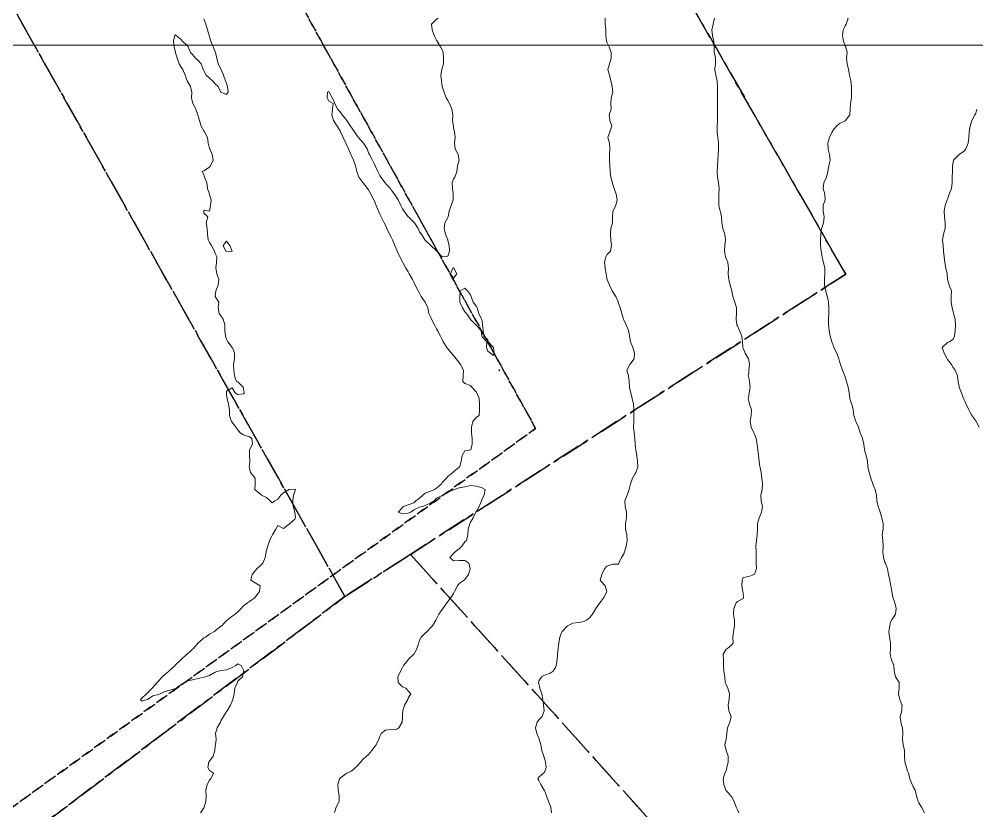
# Model space of a CAD drawing. Header units: centimetres. Extents: x 0 to 642158, y -847 to 649707.
# Drawn here: x 616769.5 to 616853.8, y 620019.9 to 620089.7 of the extents above; entities that cross this region are included whole.
import ezdxf

# ---------------------------------------------------------------- set-up
doc = ezdxf.new("R2010")
doc.units = ezdxf.units.CM
doc.header["$MEASUREMENT"] = 0
doc.linetypes.add('CENTERX2', pattern=[4, 2.5, -0.5, 0.5, -0.5])
doc.linetypes.add('JIS_02_0.7', pattern=[1.35, 0.75, -0.6])
for name, color, linetype, lineweight in [('MEV_grille', 254, 'Continuous', 9), ('WAL_parcellaire agricole', 7, 'JIS_02_0.7', 25), ('WAL_topographie 0.5', 253, 'Continuous', 20)]:
    doc.layers.add(name, color=color, linetype=linetype, lineweight=lineweight)
doc.layers.add('SPW_parcellaire cadastral', color=7, linetype='CENTERX2', lineweight=25, true_color=0xff0542)

# ---------------------------------------------------------------- blocks, each defined once
blk = doc.blocks.new('*U114')
at = {"layer": 'MEV_grille', "transparency": 33554687}
blk.add_lwpolyline([(-1338.461, 0), (1338.461, 0)], dxfattribs=at)
blk = doc.blocks.new('*U115')
at = {"layer": 'MEV_grille', "color": 0, "linetype": 'ByBlock', "lineweight": -2, "transparency": 16777216}
blk.add_blockref('*U114', (0, -2300), dxfattribs=at)

msp = doc.modelspace()

# ---------------------------------------------------------------- linework, layer by layer
at = {"layer": 'SPW_parcellaire cadastral'}
for points in [[(616824.166, 620098.846), (616842.291, 620067.212), (616803.95, 620042.534), (616798.175, 620038.82), (616720.653, 620176.395), (616728.115, 620179.635), (616748.921, 620188.659), (616769.835, 620197.706), (616824.166, 620098.846)], [(616722.531, 619984.249), (616699.581, 619971.047), (616677.902, 620010.166), (616646.694, 620066.478), (616620.263, 620114.169), (616615.003, 620123.66), (616698.893, 620166.914), (616720.653, 620176.395), (616798.175, 620038.82), (616771.738, 620018.879), (616757.22, 620008.014), (616722.531, 619984.249)], [(616921.398, 619912.152), (616803.95, 620042.534), (616842.291, 620067.212), (616824.166, 620098.846), (616913.726, 620151.806), (617037.024, 619981.817), (616987.92, 619947.229), (616962.52, 619932.624), (616929.537, 619915.761), (616921.398, 619912.152)], [(616921.398, 619912.152), (616898.867, 619902.178), (616882.513, 619893.846), (616771.738, 620018.879), (616798.175, 620038.82), (616803.95, 620042.534), (616921.398, 619912.152)]]:
    msp.add_lwpolyline(points, dxfattribs=at)
at = {"layer": 'WAL_parcellaire agricole'}
for points in [[(616600.26, 620451.183), (616651.688, 620350.856), (616668.692, 620318.859), (616740.957, 620187.285), (616814.972, 620053.628), (616700.983, 619971.116), (616651.472, 620062.359), (616618.966, 620119.855), (616577.304, 620085.184), (616521.809, 620039.428), (616499.254, 620069.835), (616492.238, 620078.82), (616529.968, 620108.845), (616595.294, 620161.185), (616569.622, 620208.848), (616514.461, 620165.759), (616479.289, 620211.588), (616523.201, 620254.509), (616504.698, 620275.423), (616588.942, 620323.849), (616622.273, 620341.186), (616567.598, 620414.179), (616573.597, 620419.847), (616600.26, 620451.183)], [(616651.472, 620062.359), (616700.983, 619971.116), (616814.972, 620053.628), (616740.957, 620187.285)]]:
    msp.add_lwpolyline(points, dxfattribs=at)
at = {"layer": 'WAL_topographie 0.5'}
for points in [[(616785.75, 620089.713), (616785.91, 620089.25), (616786.064, 620088.75), (616786.203, 620088.25), (616786.25, 620088.113), (616786.359, 620087.75), (616786.569, 620087.25), (616786.75, 620086.79), (616786.768, 620086.75), (616786.872, 620086.25), (616787.006, 620085.75), (616787.25, 620085.292), (616787.27, 620085.25), (616787.478, 620084.75), (616787.654, 620084.25), (616787.75, 620084), (616787.827, 620083.75), (616787.875, 620083.25), (616787.75, 620083.042), (616787.25, 620083.232), (616787.242, 620083.25), (616786.99, 620083.75), (616786.75, 620083.977), (616786.5, 620084.25), (616786.25, 620084.471), (616785.933, 620084.75), (616785.75, 620085.129), (616785.694, 620085.25), (616785.519, 620085.75), (616785.25, 620086.023), (616785.004, 620086.25), (616784.75, 620086.566), (616784.57, 620086.75), (616784.347, 620087.25), (616784.25, 620087.417), (616783.836, 620087.75), (616783.75, 620087.875), (616783.309, 620088.25), (616783.25, 620088.292), (616783.2, 620088.25), (616783.068, 620087.75), (616783.116, 620087.25), (616783.242, 620086.75), (616783.25, 620086.719), (616783.403, 620086.25), (616783.554, 620085.75), (616783.75, 620085.45), (616783.878, 620085.25), (616784.083, 620084.75), (616784.25, 620084.303), (616784.27, 620084.25), (616784.571, 620083.75), (616784.686, 620083.25), (616784.664, 620082.75), (616784.75, 620082.327), (616784.773, 620082.25), (616785.037, 620081.75), (616785.222, 620081.25), (616785.25, 620081.143), (616785.37, 620080.75), (616785.495, 620080.25), (616785.75, 620079.836), (616785.81, 620079.75), (616786.054, 620079.25), (616786.11, 620078.75), (616786.25, 620078.283), (616786.26, 620078.25), (616786.479, 620077.75), (616786.553, 620077.25), (616786.327, 620076.75), (616786.25, 620076.645), (616785.75, 620076.306), (616785.607, 620076.25), (616785.75, 620076), (616785.798, 620075.75), (616786.015, 620075.25), (616786.074, 620074.75), (616786.23, 620074.25), (616786.25, 620074.2), (616786.379, 620073.75), (616786.321, 620073.25), (616786.25, 620072.75), (616786.25, 620072.749), (616786.249, 620072.75), (616785.75, 620072.85), (616785.731, 620072.75), (616785.75, 620072.583), (616786.083, 620072.25), (616785.942, 620071.75), (616786.021, 620071.25), (616786.056, 620070.75), (616786.137, 620070.25), (616786.25, 620070.013), (616786.406, 620069.75), (616786.671, 620069.25), (616786.75, 620069.031), (616786.886, 620068.75), (616786.866, 620068.25), (616786.8, 620067.75), (616786.875, 620067.25), (616787.07, 620066.75), (616786.993, 620066.25), (616786.785, 620065.75), (616786.75, 620065.25), (616787.068, 620064.75), (616787.015, 620064.25), (616787.079, 620063.75), (616787.25, 620063.531), (616787.45, 620063.25), (616787.599, 620062.75), (616787.577, 620062.25), (616787.639, 620061.75), (616787.75, 620061.5), (616787.869, 620061.25), (616788.25, 620060.765), (616788.264, 620060.75), (616788.433, 620060.25), (616788.429, 620059.75), (616788.358, 620059.25), (616788.371, 620058.75), (616788.446, 620058.25), (616788.625, 620057.75), (616788.75, 620057.721), (616789.221, 620057.25), (616789.25, 620057.125), (616789.283, 620056.75), (616789.25, 620056.671), (616788.75, 620056.621), (616788.5, 620056.75), (616788.25, 620057.2), (616787.75, 620056.917), (616787.736, 620056.75), (616787.75, 620056.583), (616787.787, 620056.25), (616787.912, 620055.75), (616788, 620055.25), (616787.991, 620054.75), (616788.178, 620054.25), (616788.25, 620054.187), (616788.568, 620053.75), (616788.75, 620053.5), (616788.944, 620053.25), (616789.25, 620053.048), (616789.75, 620052.883), (616789.981, 620052.75), (616790.026, 620052.25), (616789.776, 620051.75), (616789.75, 620051.25), (616789.804, 620050.75), (616789.75, 620050.375), (616789.736, 620050.25), (616789.75, 620050.125), (616789.865, 620049.75), (616790.25, 620049.25), (616790.25, 620049.25), (616790.25, 620048.75), (616790.25, 620048.749), (616790.227, 620048.25), (616790.25, 620048.214), (616790.75, 620047.813), (616790.812, 620047.75), (616791.25, 620047.544), (616791.583, 620047.25), (616791.75, 620047.083), (616792, 620047.25), (616792.25, 620047.397), (616792.523, 620047.75), (616792.75, 620047.95), (616793.25, 620048.25), (616793.25, 620048.25), (616793.75, 620048.286), (616793.809, 620048.25), (616793.75, 620048.083), (616793.632, 620047.75), (616793.583, 620047.25), (616793.614, 620046.75), (616793.75, 620046.25), (616793.75, 620046.25), (616793.804, 620045.75), (616793.75, 620045.625), (616793.321, 620045.25), (616793.25, 620045.194), (616792.75, 620044.812), (616792.25, 620045.062), (616792.071, 620044.75), (616791.786, 620044.25), (616791.75, 620044.204), (616791.533, 620043.75), (616791.369, 620043.25), (616791.25, 620042.892), (616791.222, 620042.75), (616791.153, 620042.25), (616790.944, 620041.75), (616790.75, 620041.568), (616790.411, 620041.25), (616790.25, 620041.078), (616789.993, 620040.75), (616789.893, 620040.25), (616790.25, 620040.023), (616790.7, 620039.75), (616790.646, 620039.25), (616790.267, 620038.75), (616790.25, 620038.736), (616789.75, 620038.381), (616789.596, 620038.25), (616789.25, 620038.006), (616789.035, 620037.75), (616788.75, 620037.459), (616788.5, 620037.25), (616788.25, 620037.102), (616787.8, 620036.75), (616787.75, 620036.705), (616787.314, 620036.25), (616787.25, 620036.195), (616786.75, 620035.809), (616786.674, 620035.75), (616786.25, 620035.508), (616785.876, 620035.25), (616785.75, 620035.169), (616785.263, 620034.75), (616785.25, 620034.738), (616784.819, 620034.25), (616784.75, 620034.178), (616784.275, 620033.75), (616784.25, 620033.727), (616783.75, 620033.272), (616783.727, 620033.25), (616783.25, 620032.79), (616783.208, 620032.75), (616782.75, 620032.341), (616782.653, 620032.25), (616782.25, 620031.9), (616782.083, 620031.75), (616781.75, 620031.364), (616781.638, 620031.25), (616781.25, 620030.815), (616781.183, 620030.75), (616780.75, 620030.291), (616780.701, 620030.25), (616780.25, 620029.822), (616780.158, 620029.75), (616780.25, 620029.597), (616780.75, 620029.738), (616780.772, 620029.75), (616781.25, 620030.076), (616781.75, 620030.195), (616781.901, 620030.25), (616782.25, 620030.417), (616782.75, 620030.576), (616783.25, 620030.713), (616783.307, 620030.75), (616783.75, 620031.075), (616784.034, 620031.25), (616784.25, 620031.365), (616784.75, 620031.475), (616785.25, 620031.608), (616785.75, 620031.712), (616785.886, 620031.75), (616786.25, 620031.871), (616786.75, 620032.162), (616787.023, 620032.25), (616787.25, 620032.31), (616787.75, 620032.375), (616788.25, 620032.553), (616788.575, 620032.75), (616788.75, 620032.88), (616789.041, 620032.75), (616789.25, 620032.333), (616789.268, 620032.25), (616789.25, 620032.15), (616789.145, 620031.75), (616788.75, 620031.355), (616788.701, 620031.25), (616788.471, 620030.75), (616788.406, 620030.25), (616788.309, 620029.75), (616788.25, 620029.596), (616788.105, 620029.25), (616787.792, 620028.75), (616787.75, 620028.687), (616787.47, 620028.25), (616787.25, 620027.857), (616787.207, 620027.75), (616786.903, 620027.25), (616786.781, 620026.75), (616786.824, 620026.25), (616786.766, 620025.75), (616786.75, 620025.625), (616786.717, 620025.25), (616786.55, 620024.75), (616786.25, 620024.328), (616786.167, 620024.25), (616786.09, 620023.75), (616786.25, 620023.5), (616786.583, 620023.25), (616786.359, 620022.75), (616786.25, 620022.641), (616786.041, 620022.25), (616785.924, 620021.75), (616785.948, 620021.25), (616785.928, 620020.75), (616785.77, 620020.25), (616785.75, 620020.219), (616785.444, 620019.75)], [(616806.375, 620089.75), (616806.25, 620089.67), (616805.813, 620089.25), (616805.847, 620088.75), (616806.031, 620088.25), (616806.25, 620087.838), (616806.292, 620087.75), (616806.589, 620087.25), (616806.75, 620086.985), (616806.835, 620086.75), (616806.848, 620086.25), (616806.845, 620085.75), (616806.75, 620085.4), (616806.71, 620085.25), (616806.633, 620084.75), (616806.676, 620084.25), (616806.75, 620083.75), (616806.75, 620083.75), (616806.904, 620083.25), (616807.087, 620082.75), (616807.25, 620082.5), (616807.396, 620082.25), (616807.601, 620081.75), (616807.667, 620081.25), (616807.656, 620080.75), (616807.724, 620080.25), (616807.75, 620080.139), (616807.835, 620079.75), (616807.871, 620079.25), (616807.83, 620078.75), (616807.886, 620078.25), (616808.162, 620077.75), (616808.225, 620077.25), (616808.083, 620076.75), (616808.036, 620076.25), (616807.85, 620075.75), (616807.75, 620075.6), (616807.625, 620075.25), (616807.641, 620074.75), (616807.718, 620074.25), (616807.698, 620073.75), (616807.518, 620073.25), (616807.37, 620072.75), (616807.279, 620072.25), (616807.25, 620072.2), (616806.985, 620071.75), (616806.91, 620071.25), (616807.028, 620070.75), (616807.233, 620070.25), (616807.25, 620070.188), (616807.347, 620069.75), (616807.379, 620069.25), (616807.25, 620068.8), (616806.751, 620068.75), (616806.75, 620068.75), (616806.75, 620068.75), (616806.27, 620069.25), (616806.25, 620069.267), (616805.75, 620069.75), (616805.75, 620069.75), (616805.25, 620070.217), (616805.223, 620070.25), (616804.908, 620070.75), (616804.75, 620070.937), (616804.636, 620071.25), (616804.3, 620071.75), (616804.25, 620071.794), (616803.773, 620072.25), (616803.75, 620072.271), (616803.404, 620072.75), (616803.25, 620072.963), (616803.098, 620073.25), (616802.853, 620073.75), (616802.75, 620073.929), (616802.542, 620074.25), (616802.25, 620074.639), (616802.174, 620074.75), (616801.75, 620075.209), (616801.716, 620075.25), (616801.33, 620075.75), (616801.25, 620075.896), (616801.077, 620076.25), (616800.849, 620076.75), (616800.75, 620076.958), (616800.6, 620077.25), (616800.326, 620077.75), (616800.25, 620077.893), (616800.118, 620078.25), (616799.818, 620078.75), (616799.75, 620078.825), (616799.372, 620079.25), (616799.25, 620079.411), (616799.019, 620079.75), (616798.75, 620080.145), (616798.65, 620080.25), (616798.335, 620080.75), (616798.25, 620080.873), (616797.917, 620081.25), (616797.75, 620081.517), (616797.506, 620081.75), (616797.279, 620082.25), (616797.25, 620082.355), (616797.047, 620082.75), (616796.793, 620083.25), (616796.75, 620083.295), (616796.633, 620083.25), (616796.616, 620082.75), (616796.75, 620082.453), (616797.145, 620082.25), (616797.066, 620081.75), (616797.03, 620081.25), (616797.167, 620080.75), (616797.25, 620080.594), (616797.5, 620080.25), (616797.75, 620079.827), (616797.792, 620079.75), (616798.01, 620079.25), (616798.245, 620078.75), (616798.25, 620078.74), (616798.48, 620078.25), (616798.685, 620077.75), (616798.75, 620077.623), (616798.938, 620077.25), (616799.1, 620076.75), (616799.21, 620076.25), (616799.25, 620076.155), (616799.406, 620075.75), (616799.75, 620075.287), (616799.783, 620075.25), (616800.163, 620074.75), (616800.25, 620074.629), (616800.462, 620074.25), (616800.73, 620073.75), (616800.75, 620073.709), (616800.919, 620073.25), (616801.12, 620072.75), (616801.25, 620072.504), (616801.361, 620072.25), (616801.618, 620071.75), (616801.75, 620071.534), (616801.871, 620071.25), (616802.085, 620070.75), (616802.25, 620070.477), (616802.359, 620070.25), (616802.558, 620069.75), (616802.75, 620069.329), (616802.779, 620069.25), (616803.01, 620068.75), (616803.25, 620068.296), (616803.274, 620068.25), (616803.524, 620067.75), (616803.75, 620067.414), (616803.837, 620067.25), (616804.126, 620066.75), (616804.25, 620066.522), (616804.369, 620066.25), (616804.615, 620065.75), (616804.75, 620065.546), (616804.892, 620065.25), (616805.25, 620064.757), (616805.255, 620064.75), (616805.482, 620064.25), (616805.576, 620063.75), (616805.75, 620063.397), (616805.804, 620063.25), (616806.071, 620062.75), (616806.25, 620062.401), (616806.319, 620062.25), (616806.606, 620061.75), (616806.75, 620061.462), (616806.839, 620061.25), (616807.145, 620060.75), (616807.25, 620060.632), (616807.565, 620060.25), (616807.75, 620060.048), (616807.96, 620059.75), (616808.25, 620059.424), (616808.361, 620059.25), (616808.613, 620058.75), (616808.594, 620058.25), (616808.57, 620057.75), (616808.75, 620057.595), (616809.25, 620057.4), (616809.347, 620057.25), (616809.75, 620056.833), (616809.789, 620056.75), (616809.985, 620056.25), (616810.027, 620055.75), (616810.015, 620055.25), (616810, 620054.75), (616809.75, 620054.605), (616809.444, 620054.25), (616809.311, 620053.75), (616809.335, 620053.25), (616809.397, 620052.75), (616809.395, 620052.25), (616809.258, 620051.75), (616809.25, 620051.737), (616808.75, 620051.653), (616808.514, 620051.25), (616808.422, 620050.75), (616808.286, 620050.25), (616808.25, 620050.216), (616807.75, 620049.788), (616807.676, 620049.75), (616807.25, 620049.379), (616807.132, 620049.25), (616806.75, 620048.856), (616806.67, 620048.75), (616806.25, 620048.356), (616806.058, 620048.25), (616805.75, 620048.112), (616805.25, 620047.911), (616805.025, 620047.75), (616804.75, 620047.493), (616804.429, 620047.25), (616804.25, 620047.061), (616803.75, 620046.899), (616803.314, 620046.75), (616803.25, 620046.65), (616802.865, 620046.25), (616803.25, 620046.091), (616803.75, 620046.158), (616803.968, 620046.25), (616804.25, 620046.45), (616804.75, 620046.678), (616805.011, 620046.75), (616805.25, 620046.826), (616805.75, 620047.078), (616806.023, 620047.25), (616806.25, 620047.495), (616806.75, 620047.717), (616806.816, 620047.75), (616807.25, 620048.012), (616807.75, 620048.229), (616807.825, 620048.25), (616808.25, 620048.383), (616808.75, 620048.486), (616809.25, 620048.595), (616809.75, 620048.547), (616810.25, 620048.397), (616810.528, 620048.25), (616810.45, 620047.75), (616810.25, 620047.417), (616810.203, 620047.25), (616809.985, 620046.75), (616809.75, 620046.339), (616809.702, 620046.25), (616809.471, 620045.75), (616809.25, 620045.375), (616809.182, 620045.25), (616809.018, 620044.75), (616809.012, 620044.25), (616808.882, 620043.75), (616808.75, 620043.625), (616808.472, 620043.25), (616808.25, 620043.028), (616807.893, 620042.75), (616807.75, 620042.614), (616807.417, 620042.25), (616807.75, 620041.974), (616808.25, 620042), (616808.75, 620041.986), (616809.09, 620041.75), (616809.207, 620041.25), (616809.073, 620040.75), (616808.75, 620040.315), (616808.675, 620040.25), (616808.25, 620039.957), (616808.088, 620039.75), (616807.821, 620039.25), (616807.75, 620039.092), (616807.54, 620038.75), (616807.25, 620038.39), (616807.137, 620038.25), (616806.793, 620037.75), (616806.75, 620037.676), (616806.455, 620037.25), (616806.25, 620036.85), (616806.185, 620036.75), (616805.875, 620036.25), (616805.75, 620036.083), (616805.432, 620035.75), (616805.25, 620035.583), (616804.902, 620035.25), (616804.75, 620034.981), (616804.673, 620034.75), (616804.519, 620034.25), (616804.262, 620033.75), (616804.25, 620033.735), (616803.75, 620033.266), (616803.733, 620033.25), (616803.345, 620032.75), (616803.25, 620032.575), (616803.069, 620032.25), (616802.836, 620031.75), (616802.85, 620031.25), (616803.25, 620030.85), (616803.536, 620030.75), (616803.75, 620030.5), (616803.965, 620030.25), (616803.75, 620029.875), (616803.704, 620029.75), (616803.425, 620029.25), (616803.286, 620028.75), (616803.25, 620028.417), (616803.23, 620028.25), (616803.208, 620027.75), (616802.911, 620027.25), (616802.75, 620027.148), (616802.25, 620027.114), (616801.75, 620027.053), (616801.354, 620026.75), (616801.25, 620026.519), (616801.17, 620026.25), (616800.92, 620025.75), (616800.75, 620025.532), (616800.546, 620025.25), (616800.25, 620024.917), (616800.083, 620024.75), (616799.75, 620024.448), (616799.566, 620024.25), (616799.25, 620023.883), (616799.102, 620023.75), (616798.75, 620023.44), (616798.337, 620023.25), (616798.25, 620023.2), (616797.75, 620022.823), (616797.699, 620022.75), (616797.561, 620022.25), (616797.586, 620021.75), (616797.679, 620021.25), (616797.663, 620020.75), (616797.408, 620020.25), (616797.25, 620019.788)], [(616821.114, 620089.75), (616821.11, 620089.25), (616821.146, 620088.75), (616821.15, 620088.25), (616821.222, 620087.75), (616821.25, 620087.662), (616821.462, 620087.25), (616821.639, 620086.75), (616821.643, 620086.25), (616821.47, 620085.75), (616821.338, 620085.25), (616821.479, 620084.75), (616821.6, 620084.25), (616821.712, 620083.75), (616821.75, 620083.45), (616821.774, 620083.25), (616821.75, 620083.15), (616821.636, 620082.75), (616821.594, 620082.25), (616821.643, 620081.75), (616821.464, 620081.25), (616821.526, 620080.75), (616821.691, 620080.25), (616821.508, 620079.75), (616821.35, 620079.25), (616821.474, 620078.75), (616821.5, 620078.25), (616821.471, 620077.75), (616821.489, 620077.25), (616821.506, 620076.75), (616821.529, 620076.25), (616821.605, 620075.75), (616821.736, 620075.25), (616821.75, 620075.204), (616821.901, 620074.75), (616822.071, 620074.25), (616822.167, 620073.75), (616822.04, 620073.25), (616821.782, 620072.75), (616821.75, 620072.25), (616821.75, 620072.249), (616821.733, 620071.75), (616821.607, 620071.25), (616821.569, 620070.75), (616821.594, 620070.25), (616821.663, 620069.75), (616821.571, 620069.25), (616821.25, 620068.929), (616821.154, 620068.75), (616821.055, 620068.25), (616821.099, 620067.75), (616821.182, 620067.25), (616821.25, 620066.887), (616821.284, 620066.75), (616821.472, 620066.25), (616821.708, 620065.75), (616821.75, 620065.681), (616822.034, 620065.25), (616822.25, 620064.775), (616822.26, 620064.75), (616822.427, 620064.25), (616822.576, 620063.75), (616822.727, 620063.25), (616822.75, 620063.187), (616822.962, 620062.75), (616823.153, 620062.25), (616823.25, 620061.812), (616823.259, 620061.75), (616823.333, 620061.25), (616823.524, 620060.75), (616823.689, 620060.25), (616823.644, 620059.75), (616823.283, 620059.25), (616823.25, 620059.212), (616823.01, 620058.75), (616823.147, 620058.25), (616823.22, 620057.75), (616823.242, 620057.25), (616823.25, 620057.208), (616823.35, 620056.75), (616823.488, 620056.25), (616823.59, 620055.75), (616823.612, 620055.25), (616823.633, 620054.75), (616823.629, 620054.25), (616823.609, 620053.75), (616823.658, 620053.25), (616823.703, 620052.75), (616823.741, 620052.25), (616823.75, 620052.178), (616823.809, 620051.75), (616823.879, 620051.25), (616823.957, 620050.75), (616823.967, 620050.25), (616823.8, 620049.75), (616823.75, 620049.662), (616823.509, 620049.25), (616823.343, 620048.75), (616823.25, 620048.386), (616823.217, 620048.25), (616823.045, 620047.75), (616822.841, 620047.25), (616822.853, 620046.75), (616822.984, 620046.25), (616822.975, 620045.75), (616822.887, 620045.25), (616822.88, 620044.75), (616823, 620044.25), (616823.029, 620043.75), (616822.944, 620043.25), (616822.81, 620042.75), (616822.75, 620042.583), (616822.55, 620042.25), (616822.294, 620041.75), (616822.25, 620041.679), (616821.75, 620041.656), (616821.25, 620041.484), (616821.031, 620041.25), (616820.803, 620040.75), (616820.75, 620040.55), (616820.656, 620040.25), (616820.75, 620040.15), (616821.103, 620039.75), (616821.25, 620039.25), (616821.25, 620039.25), (616821.25, 620039.25), (616821.024, 620038.75), (616820.75, 620038.421), (616820.637, 620038.25), (616820.27, 620037.75), (616820.25, 620037.715), (616819.98, 620037.25), (616819.75, 620036.962), (616819.446, 620036.75), (616819.25, 620036.63), (616818.75, 620036.537), (616818.25, 620036.467), (616817.795, 620036.25), (616817.75, 620036.22), (616817.323, 620035.75), (616817.25, 620035.625), (616817.094, 620035.25), (616817.009, 620034.75), (616816.948, 620034.25), (616816.903, 620033.75), (616816.865, 620033.25), (616816.793, 620032.75), (616816.75, 620032.632), (616816.518, 620032.25), (616816.25, 620032.058), (616815.75, 620031.891), (616815.485, 620031.75), (616815.25, 620031.35), (616815.22, 620031.25), (616815.25, 620031.167), (616815.354, 620030.75), (616815.522, 620030.25), (616815.603, 620029.75), (616815.673, 620029.25), (616815.717, 620028.75), (616815.546, 620028.25), (616815.25, 620027.954), (616815.1, 620027.75), (616814.958, 620027.25), (616815.075, 620026.75), (616815.25, 620026.338), (616815.288, 620026.25), (616815.432, 620025.75), (616815.532, 620025.25), (616815.683, 620024.75), (616815.75, 620024.55), (616815.829, 620024.25), (616815.89, 620023.75), (616815.75, 620023.313), (616815.678, 620023.25), (616815.25, 620022.917), (616815.175, 620022.75), (616815.25, 620022.6), (616815.434, 620022.25), (616815.734, 620021.75), (616815.75, 620021.722), (616815.927, 620021.25), (616816.12, 620020.75), (616816.25, 620020.417), (616816.314, 620020.25), (616816.365, 620019.75)], [(616830.736, 620089.75), (616830.605, 620089.25), (616830.49, 620088.75), (616830.55, 620088.25), (616830.68, 620087.75), (616830.697, 620087.25), (616830.711, 620086.75), (616830.75, 620086.542), (616830.82, 620086.25), (616830.814, 620085.75), (616830.75, 620085.312), (616830.737, 620085.25), (616830.75, 620085.2), (616830.837, 620084.75), (616830.974, 620084.25), (616830.99, 620083.75), (616831, 620083.25), (616831.011, 620082.75), (616831.006, 620082.25), (616830.994, 620081.75), (616830.994, 620081.25), (616831.008, 620080.75), (616830.962, 620080.25), (616830.973, 620079.75), (616831.036, 620079.25), (616831.083, 620078.75), (616831.08, 620078.25), (616831.05, 620077.75), (616831.025, 620077.25), (616830.996, 620076.75), (616830.971, 620076.25), (616830.996, 620075.75), (616831.094, 620075.25), (616831.146, 620074.75), (616831.123, 620074.25), (616831.102, 620073.75), (616831.123, 620073.25), (616831.24, 620072.75), (616831.25, 620072.704), (616831.346, 620072.25), (616831.365, 620071.75), (616831.462, 620071.25), (616831.637, 620070.75), (616831.712, 620070.25), (616831.637, 620069.75), (616831.613, 620069.25), (616831.704, 620068.75), (616831.75, 620068.596), (616831.895, 620068.25), (616831.966, 620067.75), (616831.941, 620067.25), (616831.986, 620066.75), (616832.127, 620066.25), (616832.25, 620065.75), (616832.25, 620065.75), (616832.344, 620065.25), (616832.514, 620064.75), (616832.668, 620064.25), (616832.675, 620063.75), (616832.637, 620063.25), (616832.702, 620062.75), (616832.75, 620062.654), (616832.944, 620062.25), (616833.148, 620061.75), (616833.198, 620061.25), (616833.226, 620060.75), (616833.25, 620060.697), (616833.443, 620060.25), (616833.724, 620059.75), (616833.75, 620059.65), (616833.817, 620059.25), (616833.769, 620058.75), (616833.75, 620058.5), (616833.712, 620058.25), (616833.75, 620058.107), (616833.821, 620057.75), (616833.875, 620057.25), (616833.793, 620056.75), (616833.75, 620056.499), (616833.71, 620056.25), (616833.75, 620056.036), (616833.809, 620055.75), (616833.981, 620055.25), (616833.975, 620054.75), (616833.869, 620054.25), (616833.95, 620053.75), (616834.197, 620053.25), (616834.25, 620053.131), (616834.413, 620052.75), (616834.495, 620052.25), (616834.546, 620051.75), (616834.613, 620051.25), (616834.665, 620050.75), (616834.74, 620050.25), (616834.75, 620050.194), (616834.833, 620049.75), (616834.902, 620049.25), (616834.952, 620048.75), (616834.92, 620048.25), (616834.828, 620047.75), (616834.856, 620047.25), (616834.974, 620046.75), (616834.883, 620046.25), (616834.75, 620045.942), (616834.672, 620045.75), (616834.533, 620045.25), (616834.523, 620044.75), (616834.492, 620044.25), (616834.439, 620043.75), (616834.385, 620043.25), (616834.399, 620042.75), (616834.396, 620042.25), (616834.407, 620041.75), (616834.429, 620041.25), (616834.25, 620040.781), (616834.194, 620040.75), (616833.75, 620040.576), (616833.25, 620040.481), (616833.171, 620040.25), (616833.14, 620039.75), (616833.233, 620039.25), (616833.25, 620039.125), (616833.302, 620038.75), (616833.25, 620038.635), (616832.75, 620038.393), (616832.635, 620038.25), (616832.433, 620037.75), (616832.409, 620037.25), (616832.494, 620036.75), (616832.488, 620036.25), (616832.393, 620035.75), (616832.344, 620035.25), (616832.368, 620034.75), (616832.25, 620034.55), (616831.875, 620034.25), (616831.75, 620034.187), (616831.509, 620033.75), (616831.512, 620033.25), (616831.525, 620032.75), (616831.565, 620032.25), (616831.638, 620031.75), (616831.684, 620031.25), (616831.75, 620031.071), (616831.905, 620030.75), (616832.066, 620030.25), (616832.032, 620029.75), (616831.927, 620029.25), (616832, 620028.75), (616832.202, 620028.25), (616832.092, 620027.75), (616831.875, 620027.25), (616831.83, 620026.75), (616831.75, 620026.25), (616831.75, 620026.25), (616831.631, 620025.75), (616831.75, 620025.25), (616831.75, 620025.25), (616831.933, 620024.75), (616831.95, 620024.25), (616831.83, 620023.75), (616831.75, 620023.464), (616831.643, 620023.25), (616831.488, 620022.75), (616831.553, 620022.25), (616831.737, 620021.75), (616831.75, 620021.726), (616832.185, 620021.25), (616832.25, 620021.135), (616832.467, 620020.75), (616832.639, 620020.25), (616832.75, 620020.019), (616832.871, 620019.75)], [(616842.5, 620089.75), (616842.344, 620089.25), (616842.25, 620089.092), (616842.059, 620088.75), (616842.015, 620088.25), (616842.089, 620087.75), (616842.25, 620087.337), (616842.293, 620087.25), (616842.429, 620086.75), (616842.369, 620086.25), (616842.417, 620085.75), (616842.534, 620085.25), (616842.642, 620084.75), (616842.75, 620084.283), (616842.759, 620084.25), (616842.799, 620083.75), (616842.814, 620083.25), (616842.8, 620082.75), (616842.75, 620082.417), (616842.723, 620082.25), (616842.682, 620081.75), (616842.661, 620081.25), (616842.283, 620080.75), (616842.25, 620080.735), (616841.75, 620080.5), (616841.491, 620080.25), (616841.25, 620079.99), (616841.088, 620079.75), (616840.865, 620079.25), (616840.75, 620078.875), (616840.715, 620078.75), (616840.739, 620078.25), (616840.75, 620078.212), (616840.88, 620077.75), (616840.91, 620077.25), (616840.798, 620076.75), (616840.75, 620076.472), (616840.711, 620076.25), (616840.591, 620075.75), (616840.379, 620075.25), (616840.32, 620074.75), (616840.45, 620074.25), (616840.482, 620073.75), (616840.321, 620073.25), (616840.306, 620072.75), (616840.409, 620072.25), (616840.343, 620071.75), (616840.25, 620071.464), (616840.173, 620071.25), (616840.088, 620070.75), (616840.079, 620070.25), (616840.071, 620069.75), (616840.117, 620069.25), (616840.209, 620068.75), (616840.25, 620068.568), (616840.335, 620068.25), (616840.458, 620067.75), (616840.455, 620067.25), (616840.413, 620066.75), (616840.425, 620066.25), (616840.537, 620065.75), (616840.672, 620065.25), (616840.75, 620064.932), (616840.785, 620064.75), (616840.82, 620064.25), (616840.82, 620063.75), (616840.788, 620063.25), (616840.774, 620062.75), (616840.842, 620062.25), (616840.934, 620061.75), (616841.07, 620061.25), (616841.25, 620060.771), (616841.259, 620060.75), (616841.504, 620060.25), (616841.686, 620059.75), (616841.75, 620059.525), (616841.832, 620059.25), (616842, 620058.75), (616842.23, 620058.25), (616842.25, 620058.183), (616842.373, 620057.75), (616842.516, 620057.25), (616842.613, 620056.75), (616842.652, 620056.25), (616842.75, 620055.972), (616842.827, 620055.75), (616842.963, 620055.25), (616843.014, 620054.75), (616843.196, 620054.25), (616843.25, 620054.118), (616843.417, 620053.75), (616843.579, 620053.25), (616843.75, 620052.813), (616843.771, 620052.75), (616843.885, 620052.25), (616843.955, 620051.75), (616844.088, 620051.25), (616844.209, 620050.75), (616844.25, 620050.25), (616844.25, 620050.25), (616844.346, 620049.75), (616844.504, 620049.25), (616844.686, 620048.75), (616844.75, 620048.583), (616844.902, 620048.25), (616844.994, 620047.75), (616845.038, 620047.25), (616845.164, 620046.75), (616845.25, 620046.519), (616845.342, 620046.25), (616845.475, 620045.75), (616845.599, 620045.25), (616845.605, 620044.75), (616845.517, 620044.25), (616845.554, 620043.75), (616845.607, 620043.25), (616845.575, 620042.75), (616845.616, 620042.25), (616845.75, 620041.857), (616845.796, 620041.75), (616845.962, 620041.25), (616846.067, 620040.75), (616846.169, 620040.25), (616846.25, 620039.875), (616846.274, 620039.75), (616846.348, 620039.25), (616846.439, 620038.75), (616846.614, 620038.25), (616846.75, 620037.75), (616846.75, 620037.75), (616846.75, 620037.75), (616846.683, 620037.25), (616846.317, 620036.75), (616846.25, 620036.55), (616846.192, 620036.25), (616846.105, 620035.75), (616846.141, 620035.25), (616846.233, 620034.75), (616846.232, 620034.25), (616846.217, 620033.75), (616846.25, 620033.583), (616846.341, 620033.25), (616846.546, 620032.75), (616846.55, 620032.25), (616846.683, 620031.75), (616846.75, 620031.65), (616847.008, 620031.25), (616847, 620030.75), (616846.931, 620030.25), (616847.053, 620029.75), (616847.25, 620029.286), (616847.266, 620029.25), (616847.25, 620029), (616847.232, 620028.75), (616847.1, 620028.25), (616847.161, 620027.75), (616847.25, 620027.438), (616847.31, 620027.25), (616847.333, 620026.75), (616847.306, 620026.25), (616847.369, 620025.75), (616847.475, 620025.25), (616847.477, 620024.75), (616847.491, 620024.25), (616847.644, 620023.75), (616847.75, 620023.432), (616847.817, 620023.25), (616847.939, 620022.75), (616848.155, 620022.25), (616848.25, 620022.05), (616848.408, 620021.75), (616848.525, 620021.25), (616848.684, 620020.75), (616848.75, 620020.646), (616848.982, 620020.25), (616849.25, 620019.75)], [(616853.857, 620081.75), (616853.75, 620081.404), (616853.663, 620081.25), (616853.417, 620080.75), (616853.25, 620080.25), (616853.25, 620080.25), (616853.177, 620079.75), (616853.14, 620079.25), (616853.079, 620078.75), (616852.871, 620078.25), (616852.75, 620078.075), (616852.286, 620077.75), (616852.25, 620077.724), (616851.8, 620077.25), (616851.75, 620077.05), (616851.703, 620076.75), (616851.689, 620076.25), (616851.662, 620075.75), (616851.681, 620075.25), (616851.602, 620074.75), (616851.404, 620074.25), (616851.25, 620073.806), (616851.23, 620073.75), (616851.06, 620073.25), (616850.961, 620072.75), (616851, 620072.25), (616851.065, 620071.75), (616851.047, 620071.25), (616850.903, 620070.75), (616850.829, 620070.25), (616850.872, 620069.75), (616850.924, 620069.25), (616850.955, 620068.75), (616851.017, 620068.25), (616851.118, 620067.75), (616851.222, 620067.25), (616851.25, 620066.75), (616851.25, 620066.75), (616851.417, 620066.25), (616851.606, 620065.75), (616851.576, 620065.25), (616851.579, 620064.75), (616851.68, 620064.25), (616851.75, 620063.938), (616851.795, 620063.75), (616851.927, 620063.25), (616851.979, 620062.75), (616851.95, 620062.25), (616851.875, 620061.75), (616851.75, 620061.5), (616851.45, 620061.25), (616851.25, 620061.194), (616850.779, 620060.75), (616850.956, 620060.25), (616851.231, 620059.75), (616851.25, 620059.708), (616851.617, 620059.25), (616851.75, 620059), (616851.95, 620058.75), (616852.143, 620058.25), (616852.205, 620057.75), (616852.25, 620057.464), (616852.288, 620057.25), (616852.489, 620056.75), (616852.681, 620056.25), (616852.75, 620056.091), (616852.92, 620055.75), (616853.144, 620055.25), (616853.25, 620055.038), (616853.41, 620054.75), (616853.75, 620054.306), (616853.793, 620054.25), (616854.06, 620053.75)], [(616788.25, 620069.25), (616788.25, 620069.25), (616787.75, 620069.2), (616787.667, 620069.25), (616787.454, 620069.75), (616787.75, 620070.111), (616788.033, 620069.75), (616788.25, 620069.25), (616788.25, 620069.25)], [(616808.023, 620067.25), (616807.75, 620066.85), (616807.477, 620067.25), (616807.666, 620067.75), (616807.75, 620067.774), (616807.769, 620067.75), (616808.023, 620067.25)], [(616811.313, 620060.25), (616811.25, 620060.05), (616811, 620060.25), (616810.75, 620060.417), (616810.632, 620060.75), (616810.679, 620061.25), (616810.25, 620061.679), (616810.226, 620061.75), (616810.162, 620062.25), (616809.75, 620062.687), (616809.708, 620062.75), (616809.25, 620063.228), (616809.233, 620063.25), (616808.875, 620063.75), (616808.75, 620063.889), (616808.54, 620064.25), (616808.292, 620064.75), (616808.288, 620065.25), (616808.321, 620065.75), (616808.75, 620065.981), (616808.972, 620065.75), (616809.25, 620065.393), (616809.305, 620065.25), (616809.472, 620064.75), (616809.75, 620064.365), (616809.814, 620064.25), (616809.977, 620063.75), (616810.217, 620063.25), (616810.25, 620063.125), (616810.293, 620062.75), (616810.35, 620062.25), (616810.417, 620061.75), (616810.75, 620061.417), (616810.788, 620061.25), (616811.25, 620060.75), (616811.25, 620060.75), (616811.313, 620060.25)], [(616811.833, 620058.75), (616811.75, 620058.687), (616811.725, 620058.75), (616811.75, 620058.788), (616811.833, 620058.75)]]:
    msp.add_lwpolyline(points, dxfattribs=at)

# ---------------------------------------------------------------- block references
at = {"layer": 'MEV_grille', "transparency": 33554687}
msp.add_blockref('*U115', (616669.481, 622387.381), dxfattribs=at)

doc.saveas('drawing.dxf')
